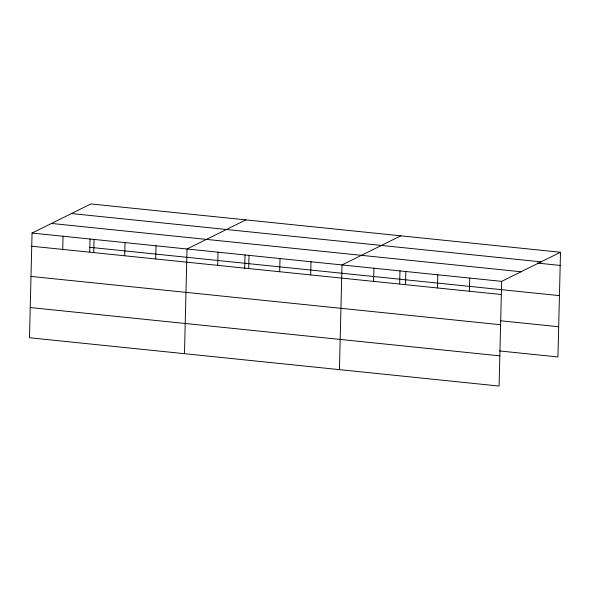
<?xml version="1.0" encoding="UTF-8"?>
<svg xmlns="http://www.w3.org/2000/svg" width="590" height="590" viewBox="0 0 590 590"><rect width="100%" height="100%" fill="white"/><g stroke="black" fill="none" stroke-linecap="round" stroke-linejoin="round"><path stroke-width="0.89" d="M560.5 252.255L90.904 203.941L32.059 233.05L29.5 337.745L499.096 386.059L501.655 281.364L560.5 252.255L557.941 356.95L499.553 350.939M62.732 249.408L63.049 236.243M89.732 251.886L90.041 239.075M93.722 252.601L94.046 239.429M124.719 255.787L125.036 242.615M155.708 258.973L156.033 245.809M184.471 353.69L187.03 248.995L245.868 219.886M217.695 265.353L218.02 252.188M244.673 268.745L245.012 255.02M248.692 268.546L249.017 255.374M279.682 271.732L280.007 258.56M310.679 274.918L311.004 261.754M339.434 369.635L341.994 264.94L400.839 235.83M373.603 281.393L373.927 268.229M399.666 283.775L399.976 270.965M405.537 284.682L405.861 271.511M437.47 287.964L437.795 274.793M469.404 291.254L469.728 278.082M71.486 213.551L541.082 261.864M537.372 263.081L560.175 265.426M51.477 223.448L521.073 271.761M32.059 233.05L501.655 281.364M89.842 247.313L559.438 295.627M31.735 246.222L501.338 294.535M500.291 320.739L558.678 326.742M30.997 276.422L500.6 324.736M30.238 307.545L499.841 355.858"/></g></svg>
